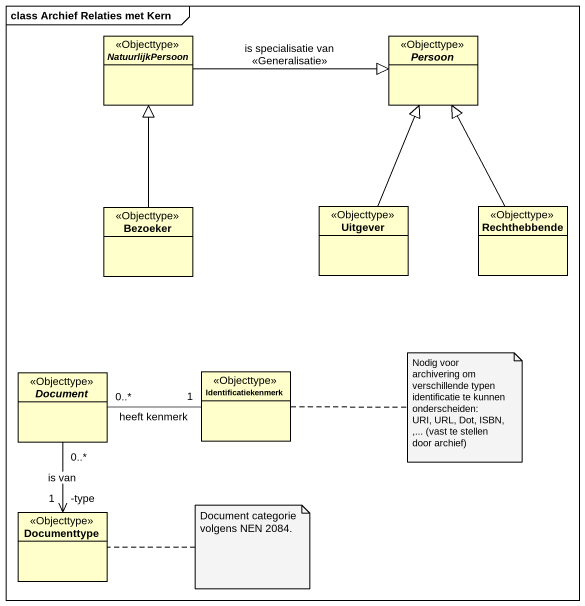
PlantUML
@startuml
mainframe class Archief Relaties met Kern
hide circle
hide empty members
abstract class NatuurlijkPersoon <<Objecttype>>
abstract class Persoon <<Objecttype>>
class Bezoeker <<Objecttype>>
class Uitgever <<Objecttype>>
class Rechthebbende <<Objecttype>>
class Identificatiekenmerk <<Objecttype>>
abstract class Document <<Objecttype>>
class Documenttype <<Objecttype>>
NatuurlijkPersoon -right-|> Persoon : is specialisatie van\n<<Generalisatie>>
Bezoeker -up-|> NatuurlijkPersoon
Uitgever -up-|> Persoon
Rechthebbende -up-|> Persoon
Document "0..*" -right- "1" Identificatiekenmerk : heeft kenmerk
Document "0..*" --> "-type\n1" Documenttype : is van
note right of Identificatiekenmerk
  Nodig voor archivering om verschillende typen identificatie te kunnen onderscheiden:
  URI, URL, Dot, ISBN, ,... (vast te stellen door archief)
end note
note right of Documenttype : Document categorie volgens NEN 2084.
@enduml
